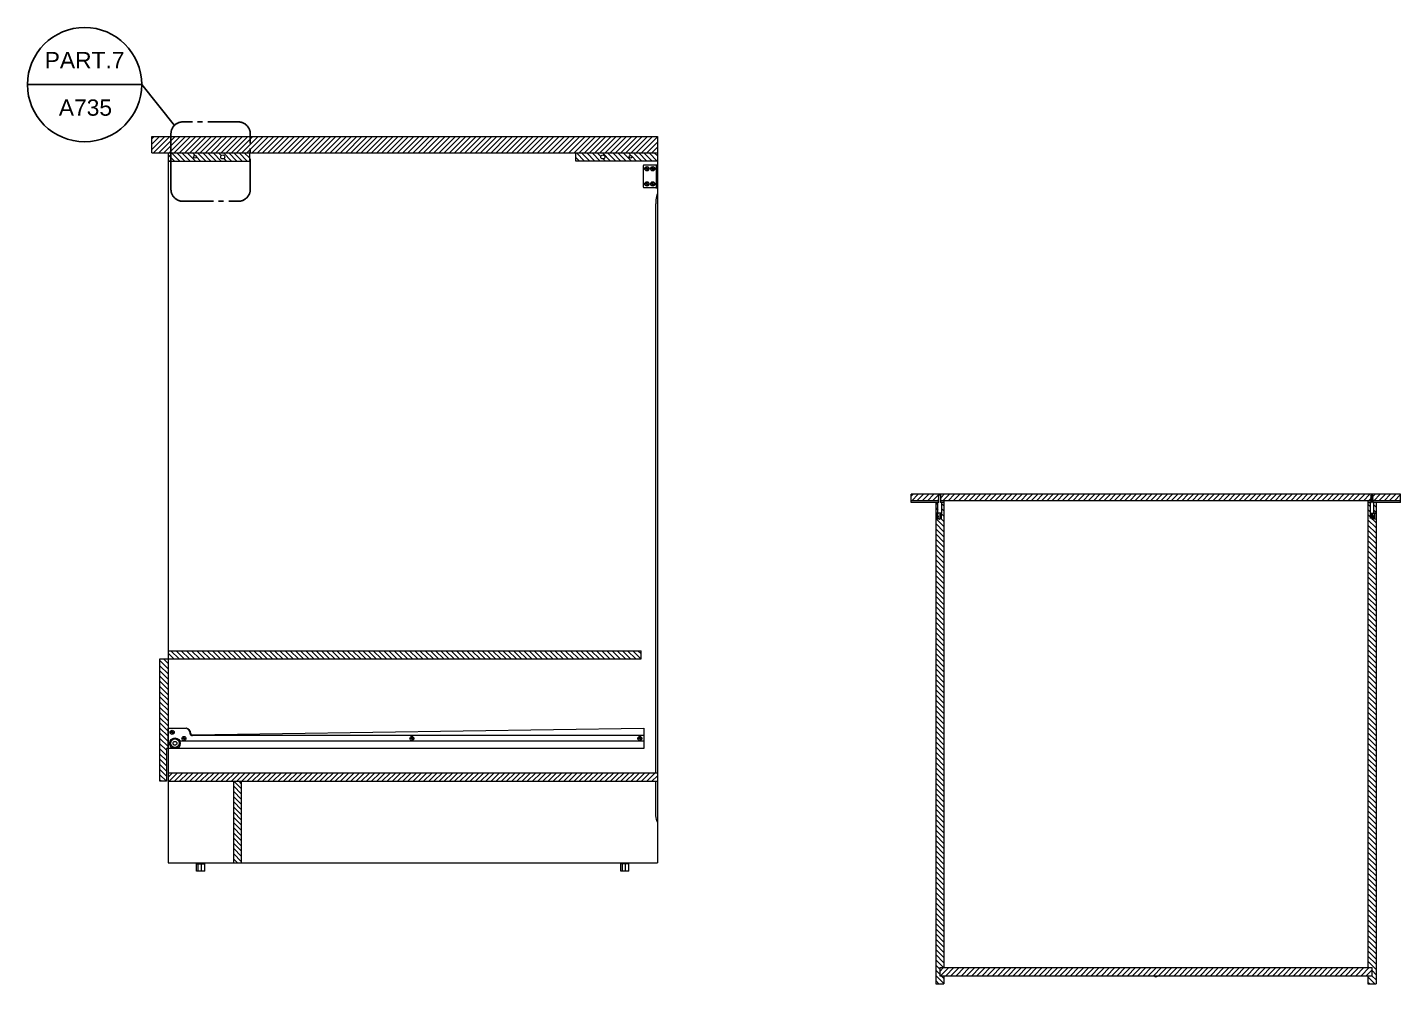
# Model space of a CAD drawing. Header units: inches. Extents: x -20 to 1960, y -511 to 856.
# Drawn here: x 800 to 968.3, y 17 to 136.5 of the extents above; entities that cross this region are included whole.
import ezdxf
from ezdxf.enums import TextEntityAlignment as Align

# ---------------------------------------------------------------- set-up
doc = ezdxf.new("R2010")
doc.units = ezdxf.units.IN
doc.header["$MEASUREMENT"] = 0
doc.linetypes.add('ACAD_ISO04W100', pattern=[30, 24, -3, 0, -3])
doc.linetypes.add('CENTER2', pattern=[1.125, 0.75, -0.125, 0.125, -0.125])
doc.layers.add('A-SECT A-MCUT', color=7, linetype='Continuous', lineweight=35)
doc.layers.add('assi', color=4, linetype='ACAD_ISO04W100')
doc.layers.add('viti', color=6, linetype='Continuous')
doc.styles.add('ARIAL', font='arial.ttf')

msp = doc.modelspace()

# ---------------------------------------------------------------- hatches: boundary and pattern name
at = {"layer": 'assi'}
h = msp.add_hatch(dxfattribs=at)
h.set_pattern_fill('ANSI31', color=256, scale=3.6)
h.paths.add_polyline_path([(964.72, 78.7), (964.65, 78.73), (964.72, 78.81), (964.72, 78.92), (964.65, 78.94), (964.72, 79.02), (964.72, 79.13), (964.65, 79.16), (964.7, 79.17, -0.36519), (964.91, 79.19), (964.91, 79.11), (964.99, 79.09), (964.91, 79.01), (964.91, 78.9), (964.99, 78.87), (964.91, 78.79), (964.91, 78.68), (964.99, 78.65), (964.91, 78.58), (964.91, 78.53), (968.32, 78.53), (968.32, 79.33), (908.32, 79.33), (908.32, 78.53), (911.72, 78.53), (911.72, 78.64), (911.68, 78.62), (911.65, 78.65), (911.72, 78.68), (911.72, 78.86), (911.68, 78.84), (911.65, 78.87), (911.72, 78.9), (911.72, 79.07), (911.68, 79.06), (911.65, 79.09), (911.72, 79.11), (911.72, 79.19, -0.339949), (911.92, 79.18), (911.96, 79.19), (911.99, 79.16), (911.91, 79.13), (911.91, 78.96), (911.96, 78.98), (911.99, 78.94), (911.91, 78.92), (911.91, 78.74), (911.96, 78.76), (911.99, 78.73), (911.91, 78.7), (911.91, 78.53), (911.96, 78.54), (911.97, 78.53), (964.66, 78.53), (964.72, 78.59)])
h.paths.add_polyline_path([(964.82, 21.33), (911.82, 21.33), (911.82, 20.33), (964.82, 20.33)])
h.paths.add_polyline_path([(966.32, -41.59), (914.3, -41.59), (914.3, -47.59), (966.32, -47.56)])
h.paths.add_polyline_path([(915.05, -46.29, -1), (914.55, -46.29, -1)], flags=16)
h.paths.add_polyline_path([(940.51, -46.31, -1), (940.02, -46.31, -1)], flags=16)
h.paths.add_polyline_path([(965.96, -46.31, -1), (965.46, -46.31, -1)], flags=16)
h.paths.add_polyline_path([(914.3, -41.59), (909.32, -41.59), (909.32, -43.36), (910.64, -43.36), (910.64, -43.49), (910.65, -43.49, -0.877491), (911.36, -43.59, -0.877491), (910.65, -43.68), (910.64, -43.68), (910.64, -43.81), (909.32, -43.81), (909.32, -45.39), (909.99, -45.39), (910.08, -45.44), (910.12, -45.44), (910.12, -45.74), (910.08, -45.74), (909.99, -45.79), (909.32, -45.79), (909.32, -47.59), (914.3, -47.59)])
h.paths.add_polyline_path([(909.32, 0.95), (908.32, 0.95), (908.32, -14.05), (909.12, -14.05), (909.12, -10.73), (908.65, -10.73, -0.22745), (908.65, -10.47), (909.12, -10.47), (909.12, -10.2), (909.12, -10.05), (909.32, -10.05)])
h.paths.add_polyline_path([(967.32, -4.05), (966.32, -4.05), (966.32, -10.03), (966.82, -10.03), (966.82, -10.2), (966.32, -10.2), (966.32, -10.77), (967.32, -10.77), (967.32, -9.95), (967.32, -9.78), (966.62, -9.78, -0.124485), (966.62, -9.63), (967.32, -9.63), (967.32, -9.47), (967.32, -9.37)])
h = msp.add_hatch(dxfattribs=at)
h.set_pattern_fill('ANSI31', color=256, scale=3.6, angle=90)
h.paths.add_polyline_path([(965.32, 78.33), (965.04, 78.33), (965.04, 77.01), (965.17, 77.01), (965.32, 77.01)], flags=17)
h.paths.add_polyline_path([(911.59, 78.33), (911.32, 78.33), (911.32, 77.01), (911.47, 77.01), (911.59, 77.01)], flags=17)
h.paths.add_polyline_path([(912.32, 20.33), (911.82, 20.33), (911.82, 21.33), (912.32, 21.33), (912.32, 78.33), (912.04, 78.33), (912.04, 77.01), (912.02, 76.37), (911.99, 76.37, 0.026918), (911.97, 76.54), (911.91, 76.54, -0.029487), (911.81, 76.28), (911.67, 76.28), (911.67, 76.3, 0.018138), (911.66, 76.42), (911.54, 76.42, -0.028541), (911.47, 76.28), (911.32, 76.28), (911.32, 19.33), (912.32, 19.33)])
h.paths.add_polyline_path([(965.32, 76.28), (965.17, 76.28, -0.018564), (965.12, 76.37), (964.97, 76.37, 0.014003), (964.97, 76.28), (964.82, 76.28, -0.029487), (964.72, 76.54), (964.66, 76.54, 0.026918), (964.65, 76.37), (964.62, 76.37), (964.62, 77.01), (964.59, 77.01), (964.59, 78.33), (964.32, 78.33), (964.32, 21.33), (964.82, 21.33), (964.82, 20.33), (964.32, 20.33), (964.32, 19.33), (965.32, 19.33)])
h.paths.add_polyline_path([(966.82, -10.03), (909.12, -10.05), (909.12, -10.2), (909.22, -10.2), (909.87, -10.2), (966.05, -10.2), (966.82, -10.2)])
h.paths.add_polyline_path([(909.32, -36.59), (908.32, -36.59), (908.32, -39.98), (909.32, -39.98)])
h.paths.add_polyline_path([(909.32, -39.98), (908.32, -39.98), (908.32, -49.7), (909.12, -49.7), (909.12, -47.59), (909.32, -47.59), (909.32, -45.79), (908.64, -45.79), (908.55, -45.74), (908.52, -45.74), (908.52, -45.44), (908.55, -45.44), (908.64, -45.39), (909.32, -45.39), (909.32, -43.68), (909.22, -43.68), (909.23, -43.73), (909.21, -43.75), (909.19, -43.73), (909.18, -43.68), (909, -43.68), (909.02, -43.73), (908.99, -43.75), (908.98, -43.73), (908.96, -43.68), (908.79, -43.68), (908.8, -43.73), (908.78, -43.75), (908.76, -43.73), (908.75, -43.68), (908.57, -43.68), (908.59, -43.73), (908.56, -43.75), (908.54, -43.73), (908.53, -43.68), (908.45, -43.68, -0.339949), (908.46, -43.48), (908.45, -43.45), (908.48, -43.42), (908.49, -43.45), (908.51, -43.49), (908.68, -43.49), (908.67, -43.45), (908.69, -43.42), (908.71, -43.45), (908.72, -43.49), (908.9, -43.49), (908.88, -43.45), (908.91, -43.42), (908.92, -43.45), (908.94, -43.49), (909.11, -43.49), (909.1, -43.45), (909.13, -43.42), (909.14, -43.45), (909.16, -43.49), (909.32, -43.49), (909.32, -43.36)])
h.paths.add_polyline_path([(909.12, -49.7), (908.32, -49.7), (908.32, -51.59), (909.12, -51.59)])
h.paths.add_polyline_path([(914.3, -47.59), (909.32, -47.59), (909.12, -47.59), (909.12, -47.74), (909.22, -47.74), (909.87, -47.74), (914.3, -47.74)])
h.paths.add_polyline_path([(966.82, -47.56), (914.3, -47.59), (914.3, -47.74), (966.05, -47.74), (966.82, -47.74)])
h.paths.add_polyline_path([(967.32, -47.56), (966.82, -47.56), (966.82, -47.74), (966.32, -47.74), (966.32, -48.3), (967.32, -48.3)])
h.paths.add_polyline_path([(967.32, -41.59), (966.32, -41.59), (966.32, -47.56), (966.82, -47.56), (967.32, -47.56)])
h.paths.add_polyline_path([(966.62, -44.57, -1), (967.02, -44.57, -1)], flags=16)

# ---------------------------------------------------------------- linework, layer by layer
for p, q in [((815.21, 121.15), (815.21, 123.15)), ((815.21, 123.15), (877.21, 123.15)), ((877.21, 123.15), (877.21, 121.15)), ((815.21, 121.15), (877.21, 121.15)), ((817.21, 121.15), (817.21, 34.15)), ((817.21, 121.15), (877.21, 121.15)), ((817.21, 120.15), (827.21, 120.15)), ((827.21, 120.15), (827.21, 121.15)), ((867.21, 120.15), (867.21, 121.15)), ((877.21, 120.15), (867.21, 120.15)), ((877.21, 121.15), (877.21, 34.15)), ((877.01, 45.15), (877.01, 114.92)), ((968.32, 79.33), (908.32, 79.33)), ((908.32, 78.33), (908.32, 79.33)), ((968.32, 78.33), (968.32, 79.33)), ((911.72, 78.53), (908.32, 78.53)), ((911.72, 78.33), (908.32, 78.33)), ((911.32, 78.33), (911.32, 19.33)), ((912.32, 78.33), (911.91, 78.33)), ((964.66, 78.53), (911.97, 78.53)), ((912.32, 78.53), (912.32, 21.33)), ((964.32, 78.53), (964.32, 21.33)), ((964.32, 78.33), (964.72, 78.33)), ((964.72, 78.33), (964.32, 78.33)), ((968.32, 78.53), (964.91, 78.53)), ((968.32, 78.33), (964.91, 78.33)), ((965.32, 78.33), (965.32, 19.33)), ((816.21, 44.15), (816.21, 59.15)), ((816.21, 59.15), (817.21, 59.15)), ((817.21, 60.15), (875.21, 60.15)), ((817.21, 59.15), (875.21, 59.15)), ((817.21, 59.15), (817.21, 48.15)), ((875.21, 59.15), (875.21, 60.15)), ((817.21, 48.15), (817.21, 50.68)), ((817.21, 50.65), (817.21, 48.15)), ((817.21, 48.15), (817.01, 48.15)), ((817.01, 48.15), (817.01, 44.15)), ((817.01, 44.15), (816.21, 44.15)), ((877.21, 45.15), (817.21, 45.15)), ((817.21, 44.15), (877.21, 44.15)), ((825.21, 44.15), (825.21, 34.15)), ((826.21, 34.15), (826.21, 44.15)), ((877.01, 40.39), (877.01, 44.15)), ((817.21, 34.15), (877.21, 34.15)), ((911.82, 21.33), (964.82, 21.33)), ((911.82, 21.33), (911.82, 20.33)), ((911.82, 20.33), (964.82, 20.33)), ((912.32, 20.33), (912.32, 19.33)), ((964.32, 20.33), (964.32, 19.33)), ((964.82, 20.33), (964.82, 21.33)), ((911.32, 19.33), (912.32, 19.33)), ((964.32, 19.33), (965.32, 19.33))]:
    msp.add_line(p, q)
for points in [[(877.21, 116.15), (877.1, 115.83), (877.01, 114.92)], [(877.21, 39.15), (877.1, 39.48), (877.01, 40.39)]]:
    msp.add_spline(points, degree=3)
at = {"layer": 'A-SECT A-MCUT'}
for p, q in [((799.97, 129.51), (813.97, 129.51)), ((813.97, 129.51), (817.98, 124.51))]:
    msp.add_line(p, q, dxfattribs=at)
at = {"layer": 'A-SECT A-MCUT', "linetype": 'CENTER2', "ltscale": 5}
msp.add_lwpolyline([(817.56, 116.68, 0.414214), (819.01, 115.22), (825.82, 115.22, 0.414214), (827.28, 116.68), (827.28, 123.48, 0.414214), (825.82, 124.94), (819.01, 124.94, 0.414214), (817.56, 123.48), (817.56, 116.68), (817.56, 123.48)], format="xyb", dxfattribs=at)
at = {"layer": 'A-SECT A-MCUT'}
msp.add_circle((806.97, 129.51), 7, dxfattribs=at)
at = {"layer": 'assi', "linetype": 'Continuous'}
for p, q in [((815.21, 122.85), (815.52, 123.15)), ((815.21, 122.21), (816.16, 123.15)), ((815.21, 121.57), (816.79, 123.15)), ((815.43, 121.15), (817.43, 123.15)), ((817.56, 122.64), (818.07, 123.15)), ((817.56, 122.01), (818.7, 123.15)), ((817.56, 121.37), (819.34, 123.15)), ((817.97, 121.15), (819.97, 123.15)), ((818.61, 121.15), (820.61, 123.15)), ((819.25, 121.15), (821.25, 123.15)), ((819.88, 121.15), (821.88, 123.15)), ((820.52, 121.15), (822.52, 123.15)), ((821.16, 121.15), (823.16, 123.15)), ((821.79, 121.15), (823.79, 123.15)), ((822.43, 121.15), (824.43, 123.15)), ((823.07, 121.15), (825.07, 123.15)), ((823.7, 121.15), (825.7, 123.15)), ((824.34, 121.15), (826.34, 123.15)), ((824.98, 121.15), (826.98, 123.15)), ((827.28, 122.82), (827.61, 123.15)), ((827.28, 122.18), (828.25, 123.15)), ((827.28, 121.55), (828.88, 123.15)), ((827.52, 121.15), (829.52, 123.15)), ((828.16, 121.15), (830.16, 123.15)), ((828.79, 121.15), (830.79, 123.15)), ((829.43, 121.15), (831.43, 123.15)), ((830.07, 121.15), (832.07, 123.15)), ((830.7, 121.15), (832.7, 123.15)), ((831.34, 121.15), (833.34, 123.15)), ((831.98, 121.15), (833.98, 123.15)), ((832.61, 121.15), (834.61, 123.15)), ((833.25, 121.15), (835.25, 123.15)), ((833.88, 121.15), (835.88, 123.15)), ((834.52, 121.15), (836.52, 123.15)), ((835.16, 121.15), (837.16, 123.15)), ((835.79, 121.15), (837.79, 123.15)), ((836.43, 121.15), (838.43, 123.15)), ((837.07, 121.15), (839.07, 123.15)), ((837.7, 121.15), (839.7, 123.15)), ((838.34, 121.15), (840.34, 123.15)), ((838.98, 121.15), (840.98, 123.15)), ((839.61, 121.15), (841.61, 123.15)), ((840.25, 121.15), (842.25, 123.15)), ((840.89, 121.15), (842.89, 123.15)), ((841.52, 121.15), (843.52, 123.15)), ((842.16, 121.15), (844.16, 123.15)), ((842.79, 121.15), (844.79, 123.15)), ((843.43, 121.15), (845.43, 123.15)), ((844.07, 121.15), (846.07, 123.15)), ((844.7, 121.15), (846.7, 123.15)), ((845.34, 121.15), (847.34, 123.15)), ((845.98, 121.15), (847.98, 123.15)), ((846.61, 121.15), (848.61, 123.15)), ((847.25, 121.15), (849.25, 123.15)), ((847.89, 121.15), (849.89, 123.15)), ((848.52, 121.15), (850.52, 123.15)), ((849.16, 121.15), (851.16, 123.15)), ((849.79, 121.15), (851.79, 123.15)), ((850.43, 121.15), (852.43, 123.15)), ((851.07, 121.15), (853.07, 123.15)), ((851.7, 121.15), (853.7, 123.15)), ((852.34, 121.15), (854.34, 123.15)), ((852.98, 121.15), (854.98, 123.15)), ((853.61, 121.15), (855.61, 123.15)), ((854.25, 121.15), (856.25, 123.15)), ((854.89, 121.15), (856.89, 123.15)), ((855.52, 121.15), (857.52, 123.15)), ((856.16, 121.15), (858.16, 123.15)), ((856.8, 121.15), (858.8, 123.15)), ((857.43, 121.15), (859.43, 123.15)), ((858.07, 121.15), (860.07, 123.15)), ((858.7, 121.15), (860.7, 123.15)), ((859.34, 121.15), (861.34, 123.15)), ((859.98, 121.15), (861.98, 123.15)), ((860.61, 121.15), (862.61, 123.15)), ((861.25, 121.15), (863.25, 123.15)), ((861.89, 121.15), (863.89, 123.15)), ((862.52, 121.15), (864.52, 123.15)), ((863.16, 121.15), (865.16, 123.15)), ((863.8, 121.15), (865.8, 123.15)), ((864.43, 121.15), (866.43, 123.15)), ((865.07, 121.15), (867.07, 123.15)), ((865.7, 121.15), (867.7, 123.15)), ((866.34, 121.15), (868.34, 123.15)), ((866.98, 121.15), (868.98, 123.15)), ((867.61, 121.15), (869.61, 123.15)), ((868.25, 121.15), (870.25, 123.15)), ((868.89, 121.15), (870.89, 123.15)), ((869.52, 121.15), (871.52, 123.15)), ((870.16, 121.15), (872.16, 123.15)), ((870.8, 121.15), (872.8, 123.15)), ((871.43, 121.15), (873.43, 123.15)), ((872.07, 121.15), (874.07, 123.15)), ((872.71, 121.15), (874.71, 123.15)), ((873.34, 121.15), (875.34, 123.15)), ((873.98, 121.15), (875.98, 123.15)), ((874.61, 121.15), (876.61, 123.15)), ((875.25, 121.15), (877.21, 123.12)), ((816.07, 121.15), (817.56, 122.64)), ((816.7, 121.15), (817.56, 122.01)), ((817.34, 121.15), (817.56, 121.37)), ((825.61, 121.15), (827.28, 122.82)), ((826.25, 121.15), (827.28, 122.18)), ((826.88, 121.15), (827.28, 121.55)), ((875.89, 121.15), (877.21, 122.48)), ((876.52, 121.15), (877.21, 121.84)), ((817.56, 120.6), (817.21, 120.94)), ((817.37, 120.15), (817.21, 120.31)), ((818, 120.15), (817.56, 120.6)), ((818.64, 120.15), (817.64, 121.15)), ((819.28, 120.15), (818.28, 121.15)), ((819.91, 120.15), (818.91, 121.15)), ((820.55, 120.15), (819.55, 121.15)), ((820.52, 120.82), (820.18, 121.15)), ((821.18, 120.15), (820.68, 120.66)), ((821.82, 120.15), (820.82, 121.15)), ((822.46, 120.15), (821.46, 121.15)), ((823.09, 120.15), (822.09, 121.15)), ((823.73, 120.15), (822.73, 121.15)), ((823.71, 120.81), (823.37, 121.15)), ((825, 120.15), (824, 121.15)), ((824.37, 120.15), (824.07, 120.46)), ((825.64, 120.15), (824.64, 121.15)), ((826.28, 120.15), (825.28, 121.15)), ((826.91, 120.15), (825.91, 121.15)), ((827.21, 120.49), (826.55, 121.15)), ((827.21, 121.13), (827.19, 121.15)), ((867.64, 120.15), (867.21, 120.58)), ((868.28, 120.15), (867.28, 121.15)), ((868.91, 120.15), (867.91, 121.15)), ((869.55, 120.15), (868.55, 121.15)), ((870.19, 120.15), (869.19, 121.15)), ((870.27, 120.71), (869.82, 121.15)), ((871.46, 120.15), (870.46, 121.15)), ((870.82, 120.15), (870.57, 120.41)), ((872.1, 120.15), (871.1, 121.15)), ((872.73, 120.15), (871.73, 121.15)), ((873.37, 120.15), (872.37, 121.15)), ((874.01, 120.15), (873.01, 121.15)), ((874, 120.8), (873.64, 121.15)), ((874.64, 120.15), (874.05, 120.74)), ((875.28, 120.15), (874.28, 121.15)), ((875.92, 120.15), (874.92, 121.15)), ((876.55, 120.15), (875.55, 121.15)), ((877.19, 120.15), (876.19, 121.15)), ((877.21, 120.77), (876.82, 121.15)), ((877.16, 121.15), (877.21, 121.21)), ((817.21, 57.94), (816.21, 58.94)), ((817.21, 58.58), (816.64, 59.15)), ((817.91, 59.15), (817.21, 59.85)), ((817.27, 59.15), (817.21, 59.21)), ((818.55, 59.15), (817.55, 60.15)), ((819.18, 59.15), (818.18, 60.15)), ((819.82, 59.15), (818.82, 60.15)), ((820.45, 59.15), (819.45, 60.15)), ((821.09, 59.15), (820.09, 60.15)), ((821.73, 59.15), (820.73, 60.15)), ((822.36, 59.15), (821.36, 60.15)), ((823, 59.15), (822, 60.15)), ((823.64, 59.15), (822.64, 60.15)), ((824.27, 59.15), (823.27, 60.15)), ((824.91, 59.15), (823.91, 60.15)), ((825.55, 59.15), (824.55, 60.15)), ((826.18, 59.15), (825.18, 60.15)), ((826.82, 59.15), (825.82, 60.15)), ((827.45, 59.15), (826.45, 60.15)), ((828.09, 59.15), (827.09, 60.15)), ((828.73, 59.15), (827.73, 60.15)), ((829.36, 59.15), (828.36, 60.15)), ((830, 59.15), (829, 60.15)), ((830.64, 59.15), (829.64, 60.15)), ((831.27, 59.15), (830.27, 60.15)), ((831.91, 59.15), (830.91, 60.15)), ((832.55, 59.15), (831.55, 60.15)), ((833.18, 59.15), (832.18, 60.15)), ((833.82, 59.15), (832.82, 60.15)), ((834.46, 59.15), (833.46, 60.15)), ((835.09, 59.15), (834.09, 60.15)), ((835.73, 59.15), (834.73, 60.15)), ((836.36, 59.15), (835.36, 60.15)), ((837, 59.15), (836, 60.15)), ((837.64, 59.15), (836.64, 60.15)), ((838.27, 59.15), (837.27, 60.15)), ((838.91, 59.15), (837.91, 60.15)), ((839.55, 59.15), (838.55, 60.15)), ((840.18, 59.15), (839.18, 60.15)), ((840.82, 59.15), (839.82, 60.15)), ((841.46, 59.15), (840.46, 60.15)), ((842.09, 59.15), (841.09, 60.15)), ((842.73, 59.15), (841.73, 60.15)), ((843.36, 59.15), (842.36, 60.15)), ((844, 59.15), (843, 60.15)), ((844.64, 59.15), (843.64, 60.15)), ((845.27, 59.15), (844.27, 60.15)), ((845.91, 59.15), (844.91, 60.15)), ((846.55, 59.15), (845.55, 60.15)), ((847.18, 59.15), (846.18, 60.15)), ((847.82, 59.15), (846.82, 60.15)), ((848.46, 59.15), (847.46, 60.15)), ((849.09, 59.15), (848.09, 60.15)), ((849.73, 59.15), (848.73, 60.15)), ((850.37, 59.15), (849.37, 60.15)), ((851, 59.15), (850, 60.15)), ((851.64, 59.15), (850.64, 60.15)), ((852.27, 59.15), (851.27, 60.15)), ((852.91, 59.15), (851.91, 60.15)), ((853.55, 59.15), (852.55, 60.15)), ((854.18, 59.15), (853.18, 60.15)), ((854.82, 59.15), (853.82, 60.15)), ((855.46, 59.15), (854.46, 60.15)), ((856.09, 59.15), (855.09, 60.15)), ((856.73, 59.15), (855.73, 60.15)), ((857.37, 59.15), (856.37, 60.15)), ((858, 59.15), (857, 60.15)), ((858.64, 59.15), (857.64, 60.15)), ((859.27, 59.15), (858.27, 60.15)), ((859.91, 59.15), (858.91, 60.15)), ((860.55, 59.15), (859.55, 60.15)), ((861.18, 59.15), (860.18, 60.15)), ((861.82, 59.15), (860.82, 60.15)), ((862.46, 59.15), (861.46, 60.15)), ((863.09, 59.15), (862.09, 60.15)), ((863.73, 59.15), (862.73, 60.15)), ((864.37, 59.15), (863.37, 60.15)), ((865, 59.15), (864, 60.15)), ((865.64, 59.15), (864.64, 60.15)), ((866.28, 59.15), (865.28, 60.15)), ((866.91, 59.15), (865.91, 60.15)), ((867.55, 59.15), (866.55, 60.15)), ((868.18, 59.15), (867.18, 60.15)), ((868.82, 59.15), (867.82, 60.15)), ((869.46, 59.15), (868.46, 60.15)), ((870.09, 59.15), (869.09, 60.15)), ((870.73, 59.15), (869.73, 60.15)), ((871.37, 59.15), (870.37, 60.15)), ((872, 59.15), (871, 60.15)), ((872.64, 59.15), (871.64, 60.15)), ((873.28, 59.15), (872.28, 60.15)), ((873.91, 59.15), (872.91, 60.15)), ((874.55, 59.15), (873.55, 60.15)), ((875.18, 59.15), (874.18, 60.15)), ((875.21, 59.76), (874.82, 60.15)), ((817.21, 57.31), (816.21, 58.31)), ((817.21, 56.67), (816.21, 57.67)), ((817.21, 56.03), (816.21, 57.03)), ((817.21, 55.4), (816.21, 56.4)), ((817.21, 54.76), (816.21, 55.76)), ((817.21, 54.12), (816.21, 55.12)), ((817.21, 53.49), (816.21, 54.49)), ((817.21, 52.85), (816.21, 53.85)), ((817.21, 52.21), (816.21, 53.21)), ((817.21, 51.58), (816.21, 52.58)), ((817.21, 50.94), (816.21, 51.94)), ((817.21, 50.3), (816.21, 51.3)), ((817.21, 49.67), (816.21, 50.67)), ((817.21, 49.03), (816.21, 50.03)), ((817.21, 48.4), (816.21, 49.4)), ((817.01, 47.96), (816.21, 48.76)), ((817.01, 47.32), (816.21, 48.12)), ((817.01, 46.69), (816.21, 47.49)), ((817.01, 46.05), (816.21, 46.85)), ((817.01, 45.41), (816.21, 46.21)), ((817.01, 44.78), (816.21, 45.58)), ((817, 44.15), (816.21, 44.94)), ((816.36, 44.15), (816.21, 44.3)), ((817.21, 44.66), (817.71, 45.15)), ((817.34, 44.15), (818.34, 45.15)), ((817.98, 44.15), (818.98, 45.15)), ((818.62, 44.15), (819.62, 45.15)), ((819.25, 44.15), (820.25, 45.15)), ((819.89, 44.15), (820.89, 45.15)), ((820.52, 44.15), (821.52, 45.15)), ((821.16, 44.15), (822.16, 45.15)), ((821.8, 44.15), (822.8, 45.15)), ((822.43, 44.15), (823.43, 45.15)), ((823.07, 44.15), (824.07, 45.15)), ((823.71, 44.15), (824.71, 45.15)), ((824.34, 44.15), (825.34, 45.15)), ((824.98, 44.15), (825.98, 45.15)), ((826.21, 43.21), (825.27, 44.15)), ((825.62, 44.15), (826.62, 45.15)), ((826.21, 43.85), (825.91, 44.15)), ((826.25, 44.15), (827.25, 45.15)), ((826.89, 44.15), (827.89, 45.15)), ((827.52, 44.15), (828.52, 45.15)), ((828.16, 44.15), (829.16, 45.15)), ((828.8, 44.15), (829.8, 45.15)), ((829.43, 44.15), (830.43, 45.15)), ((830.07, 44.15), (831.07, 45.15)), ((830.71, 44.15), (831.71, 45.15)), ((831.34, 44.15), (832.34, 45.15)), ((831.98, 44.15), (832.98, 45.15)), ((832.62, 44.15), (833.62, 45.15)), ((833.25, 44.15), (834.25, 45.15)), ((833.89, 44.15), (834.89, 45.15)), ((834.53, 44.15), (835.53, 45.15)), ((835.16, 44.15), (836.16, 45.15)), ((835.8, 44.15), (836.8, 45.15)), ((836.43, 44.15), (837.43, 45.15)), ((837.07, 44.15), (838.07, 45.15)), ((837.71, 44.15), (838.71, 45.15)), ((838.34, 44.15), (839.34, 45.15)), ((838.98, 44.15), (839.98, 45.15)), ((839.62, 44.15), (840.62, 45.15)), ((840.25, 44.15), (841.25, 45.15)), ((840.89, 44.15), (841.89, 45.15)), ((841.53, 44.15), (842.53, 45.15)), ((842.16, 44.15), (843.16, 45.15)), ((842.8, 44.15), (843.8, 45.15)), ((843.43, 44.15), (844.43, 45.15)), ((844.07, 44.15), (845.07, 45.15)), ((844.71, 44.15), (845.71, 45.15)), ((845.34, 44.15), (846.34, 45.15)), ((845.98, 44.15), (846.98, 45.15)), ((846.62, 44.15), (847.62, 45.15)), ((847.25, 44.15), (848.25, 45.15)), ((847.89, 44.15), (848.89, 45.15)), ((848.53, 44.15), (849.53, 45.15)), ((849.16, 44.15), (850.16, 45.15)), ((849.8, 44.15), (850.8, 45.15)), ((850.44, 44.15), (851.44, 45.15)), ((851.07, 44.15), (852.07, 45.15)), ((851.71, 44.15), (852.71, 45.15)), ((852.34, 44.15), (853.34, 45.15)), ((852.98, 44.15), (853.98, 45.15)), ((853.62, 44.15), (854.62, 45.15)), ((854.25, 44.15), (855.25, 45.15)), ((854.89, 44.15), (855.89, 45.15)), ((855.53, 44.15), (856.53, 45.15)), ((856.16, 44.15), (857.16, 45.15)), ((856.8, 44.15), (857.8, 45.15)), ((857.44, 44.15), (858.44, 45.15)), ((858.07, 44.15), (859.07, 45.15)), ((858.71, 44.15), (859.71, 45.15)), ((859.34, 44.15), (860.34, 45.15)), ((859.98, 44.15), (860.98, 45.15)), ((860.62, 44.15), (861.62, 45.15)), ((861.25, 44.15), (862.25, 45.15)), ((861.89, 44.15), (862.89, 45.15)), ((862.53, 44.15), (863.53, 45.15)), ((863.16, 44.15), (864.16, 45.15)), ((863.8, 44.15), (864.8, 45.15)), ((864.44, 44.15), (865.44, 45.15)), ((865.07, 44.15), (866.07, 45.15)), ((865.71, 44.15), (866.71, 45.15)), ((866.34, 44.15), (867.34, 45.15)), ((866.98, 44.15), (867.98, 45.15)), ((867.62, 44.15), (868.62, 45.15)), ((868.25, 44.15), (869.25, 45.15)), ((868.89, 44.15), (869.89, 45.15)), ((869.53, 44.15), (870.53, 45.15)), ((870.16, 44.15), (871.16, 45.15)), ((870.8, 44.15), (871.8, 45.15)), ((871.44, 44.15), (872.44, 45.15)), ((872.07, 44.15), (873.07, 45.15)), ((872.71, 44.15), (873.71, 45.15)), ((873.35, 44.15), (874.35, 45.15)), ((873.98, 44.15), (874.98, 45.15)), ((874.62, 44.15), (875.62, 45.15)), ((875.25, 44.15), (876.25, 45.15)), ((875.89, 44.15), (876.89, 45.15)), ((876.53, 44.15), (877.21, 44.84)), ((877.16, 44.15), (877.21, 44.2)), ((826.21, 42.58), (825.21, 43.58)), ((826.21, 41.94), (825.21, 42.94)), ((826.21, 41.3), (825.21, 42.3)), ((826.21, 40.67), (825.21, 41.67)), ((826.21, 40.03), (825.21, 41.03)), ((826.21, 39.4), (825.21, 40.4)), ((826.21, 38.76), (825.21, 39.76)), ((826.21, 38.12), (825.21, 39.12)), ((826.21, 37.49), (825.21, 38.49)), ((826.21, 36.85), (825.21, 37.85)), ((826.21, 36.21), (825.21, 37.21)), ((826.21, 35.58), (825.21, 36.58)), ((826.21, 34.94), (825.21, 35.94)), ((826.21, 34.3), (825.21, 35.3)), ((825.73, 34.15), (825.21, 34.67))]:
    msp.add_line(p, q, dxfattribs=at)
at = {"layer": 'viti'}
for p, q in [((875.46, 119.56), (875.46, 116.98)), ((877, 119.65), (875.55, 119.65)), ((877.18, 119.65), (877, 119.65)), ((877.09, 116.98), (877.09, 119.56)), ((877.18, 116.88), (877.18, 119.65)), ((877.18, 119.65), (877.21, 119.65)), ((877.21, 119.65), (877.21, 116.88)), ((875.9, 119.22), (875.77, 119.22)), ((875.77, 119.22), (875.77, 119.18)), ((875.9, 119.18), (875.77, 119.18)), ((875.9, 119.22), (875.9, 119.35)), ((875.9, 119.35), (875.94, 119.35)), ((875.9, 119.18), (875.9, 119.05)), ((875.94, 119.05), (875.9, 119.05)), ((875.94, 119.22), (875.94, 119.35)), ((875.94, 119.22), (876.07, 119.22)), ((875.94, 119.18), (875.94, 119.05)), ((875.94, 119.18), (876.07, 119.18)), ((876.07, 119.18), (876.07, 119.22)), ((876.61, 119.22), (876.48, 119.22)), ((876.48, 119.22), (876.48, 119.18)), ((876.61, 119.18), (876.48, 119.18)), ((876.61, 119.22), (876.61, 119.35)), ((876.61, 119.35), (876.65, 119.35)), ((876.61, 119.18), (876.61, 119.05)), ((876.65, 119.05), (876.61, 119.05)), ((876.65, 119.22), (876.65, 119.35)), ((876.65, 119.22), (876.78, 119.22)), ((876.65, 119.18), (876.65, 119.05)), ((876.65, 119.18), (876.78, 119.18)), ((876.78, 119.18), (876.78, 119.22)), ((877, 116.88), (875.55, 116.88)), ((875.9, 117.36), (875.77, 117.36)), ((875.77, 117.36), (875.77, 117.32)), ((875.9, 117.32), (875.77, 117.32)), ((875.9, 117.36), (875.9, 117.49)), ((875.9, 117.49), (875.94, 117.49)), ((875.9, 117.32), (875.9, 117.19)), ((875.94, 117.19), (875.9, 117.19)), ((875.94, 117.36), (875.94, 117.49)), ((875.94, 117.36), (876.07, 117.36)), ((875.94, 117.32), (875.94, 117.19)), ((875.94, 117.32), (876.07, 117.32)), ((876.07, 117.32), (876.07, 117.36)), ((876.61, 117.36), (876.48, 117.36)), ((876.48, 117.36), (876.48, 117.32)), ((876.61, 117.32), (876.48, 117.32)), ((876.61, 117.36), (876.61, 117.49)), ((876.61, 117.49), (876.65, 117.49)), ((876.61, 117.32), (876.61, 117.19)), ((876.65, 117.19), (876.61, 117.19)), ((876.65, 117.36), (876.65, 117.49)), ((876.65, 117.36), (876.78, 117.36)), ((876.65, 117.32), (876.65, 117.19)), ((876.65, 117.32), (876.78, 117.32)), ((876.78, 117.32), (876.78, 117.36)), ((877, 116.88), (877.18, 116.88)), ((877.21, 116.88), (877.18, 116.88)), ((911.72, 79.11), (911.72, 79.19)), ((911.91, 79.19), (911.91, 79.18)), ((911.91, 79.18), (911.96, 79.19)), ((911.96, 79.15), (911.91, 79.13)), ((911.91, 79.13), (911.91, 78.96)), ((911.96, 79.19), (911.98, 79.17)), ((911.98, 79.17), (911.96, 79.15)), ((964.68, 79.19), (964.65, 79.17)), ((964.65, 79.17), (964.68, 79.15)), ((964.72, 79.18), (964.68, 79.19)), ((964.68, 79.15), (964.72, 79.13)), ((964.72, 79.19), (964.72, 79.18)), ((964.72, 79.13), (964.72, 78.96)), ((964.91, 79.11), (964.91, 79.19)), ((911.59, 77.01), (911.59, 78.33)), ((911.72, 78.33), (911.59, 78.33)), ((911.65, 79.08), (911.68, 79.1)), ((911.68, 79.06), (911.65, 79.08)), ((911.65, 78.87), (911.68, 78.88)), ((911.68, 78.84), (911.65, 78.87)), ((911.65, 78.65), (911.68, 78.66)), ((911.68, 78.62), (911.65, 78.65)), ((911.65, 78.43), (911.68, 78.45)), ((911.68, 78.41), (911.65, 78.43)), ((911.68, 79.1), (911.72, 79.11)), ((911.72, 79.07), (911.68, 79.06)), ((911.68, 78.88), (911.72, 78.9)), ((911.72, 78.86), (911.68, 78.84)), ((911.68, 78.66), (911.72, 78.68)), ((911.72, 78.64), (911.68, 78.62)), ((911.68, 78.45), (911.72, 78.46)), ((911.72, 78.42), (911.68, 78.41)), ((911.72, 78.9), (911.72, 79.07)), ((911.72, 78.68), (911.72, 78.86)), ((911.72, 78.46), (911.72, 78.64)), ((911.72, 78.33), (911.72, 78.42)), ((911.91, 78.96), (911.96, 78.98)), ((911.96, 78.93), (911.91, 78.92)), ((911.91, 78.92), (911.91, 78.74)), ((911.91, 78.74), (911.96, 78.76)), ((911.96, 78.72), (911.91, 78.7)), ((911.91, 78.7), (911.91, 78.53)), ((911.91, 78.53), (911.96, 78.54)), ((911.96, 78.5), (911.91, 78.49)), ((911.91, 78.49), (911.91, 78.33)), ((912.04, 78.33), (911.91, 78.33)), ((911.96, 78.98), (911.98, 78.95)), ((911.98, 78.95), (911.96, 78.93)), ((911.96, 78.76), (911.98, 78.73)), ((911.98, 78.73), (911.96, 78.72)), ((911.96, 78.54), (911.98, 78.52)), ((911.98, 78.52), (911.96, 78.5)), ((912.04, 78.33), (912.04, 77.01)), ((964.59, 78.33), (964.72, 78.33)), ((964.59, 78.33), (964.59, 77.01)), ((964.68, 78.98), (964.65, 78.95)), ((964.65, 78.95), (964.68, 78.93)), ((964.68, 78.76), (964.65, 78.73)), ((964.65, 78.73), (964.68, 78.72)), ((964.68, 78.54), (964.65, 78.52)), ((964.65, 78.52), (964.68, 78.5)), ((964.72, 78.96), (964.68, 78.98)), ((964.68, 78.93), (964.72, 78.92)), ((964.72, 78.74), (964.68, 78.76)), ((964.68, 78.72), (964.72, 78.7)), ((964.72, 78.53), (964.68, 78.54)), ((964.68, 78.5), (964.72, 78.49)), ((964.72, 78.92), (964.72, 78.74)), ((964.72, 78.7), (964.72, 78.53)), ((964.72, 78.49), (964.72, 78.33)), ((964.96, 79.1), (964.91, 79.11)), ((964.91, 78.9), (964.91, 79.07)), ((964.91, 79.07), (964.96, 79.06)), ((964.96, 78.88), (964.91, 78.9)), ((964.91, 78.68), (964.91, 78.86)), ((964.91, 78.86), (964.96, 78.84)), ((964.96, 78.66), (964.91, 78.68)), ((964.91, 78.46), (964.91, 78.64)), ((964.91, 78.64), (964.96, 78.62)), ((964.96, 78.45), (964.91, 78.46)), ((964.91, 78.33), (964.91, 78.42)), ((964.91, 78.42), (964.96, 78.41)), ((964.91, 78.33), (965.04, 78.33)), ((964.98, 79.08), (964.96, 79.1)), ((964.96, 79.06), (964.98, 79.08)), ((964.98, 78.87), (964.96, 78.88)), ((964.96, 78.84), (964.98, 78.87)), ((964.98, 78.65), (964.96, 78.66)), ((964.96, 78.62), (964.98, 78.65)), ((964.98, 78.43), (964.96, 78.45)), ((964.96, 78.41), (964.98, 78.43)), ((965.04, 77.01), (965.04, 78.33)), ((911.47, 77.01), (911.32, 77.01)), ((911.32, 77.01), (911.32, 76.28)), ((911.32, 76.28), (911.47, 76.28)), ((911.47, 77.01), (911.67, 77.01)), ((911.47, 76.42), (911.47, 76.9)), ((911.47, 76.52), (911.65, 76.52)), ((911.66, 76.42), (911.47, 76.42)), ((911.67, 76.37), (911.47, 76.37)), ((911.47, 76.37), (911.47, 76.28)), ((912.04, 77.01), (911.59, 77.01)), ((911.63, 76.63), (911.63, 76.54)), ((911.65, 76.54), (911.63, 76.54)), ((912.02, 77.01), (911.67, 77.01)), ((911.67, 76.28), (911.67, 76.37)), ((911.81, 76.28), (911.67, 76.28)), ((911.77, 76.28), (911.81, 76.28)), ((911.81, 76.9), (911.81, 76.28)), ((911.97, 76.54), (911.81, 76.54)), ((911.91, 76.79), (911.91, 76.74)), ((911.91, 76.74), (911.92, 76.74)), ((912.02, 76.37), (911.99, 76.37)), ((912.02, 76.37), (912.02, 77.01)), ((964.59, 77.01), (965.04, 77.01)), ((964.62, 76.37), (964.62, 77.01)), ((964.62, 77.01), (964.97, 77.01)), ((964.62, 76.37), (964.65, 76.37)), ((964.66, 76.54), (964.82, 76.54)), ((964.72, 76.74), (964.71, 76.74)), ((964.72, 76.79), (964.72, 76.74)), ((964.82, 76.9), (964.82, 76.28)), ((964.87, 76.28), (964.82, 76.28)), ((964.82, 76.28), (964.97, 76.28)), ((965.17, 77.01), (964.97, 77.01)), ((964.97, 76.42), (965.17, 76.42)), ((964.97, 76.28), (964.97, 76.37)), ((964.97, 76.37), (965.17, 76.37)), ((965.17, 76.52), (964.98, 76.52)), ((964.99, 76.54), (965, 76.54)), ((965, 76.63), (965, 76.54)), ((965.17, 77.01), (965.32, 77.01)), ((965.17, 76.42), (965.17, 76.9)), ((965.17, 76.37), (965.17, 76.28)), ((965.32, 76.28), (965.17, 76.28)), ((965.32, 77.01), (965.32, 76.28)), ((817.21, 50.65), (819.4, 50.65)), ((820.17, 49.84), (875.55, 50.68)), ((875.55, 50.68), (875.55, 48.15)), ((817.69, 50.17), (817.56, 50.17)), ((817.56, 50.17), (817.56, 50.13)), ((817.69, 50.13), (817.56, 50.13)), ((817.69, 50.17), (817.69, 50.3)), ((817.69, 50.3), (817.73, 50.3)), ((817.69, 50.13), (817.69, 50)), ((817.73, 50), (817.69, 50)), ((817.73, 50.17), (817.73, 50.3)), ((817.73, 50.17), (817.86, 50.17)), ((817.73, 50.13), (817.73, 50)), ((817.73, 50.13), (817.86, 50.13)), ((817.86, 50.13), (817.86, 50.17)), ((875.55, 49.06), (818.65, 49.06)), ((819.13, 49.42), (819, 49.42)), ((819, 49.38), (819, 49.42)), ((819.13, 49.38), (819, 49.38)), ((819.13, 49.42), (819.13, 49.55)), ((819.17, 49.55), (819.13, 49.55)), ((819.13, 49.38), (819.13, 49.25)), ((819.13, 49.25), (819.17, 49.25)), ((819.17, 49.42), (819.17, 49.55)), ((819.17, 49.42), (819.3, 49.42)), ((819.17, 49.38), (819.17, 49.25)), ((819.17, 49.38), (819.3, 49.38)), ((819.3, 49.42), (819.3, 49.38)), ((875.55, 49.75), (820.15, 49.75)), ((847.08, 49.42), (846.95, 49.42)), ((846.95, 49.42), (846.95, 49.38)), ((847.08, 49.38), (846.95, 49.38)), ((847.08, 49.42), (847.08, 49.55)), ((847.08, 49.55), (847.12, 49.55)), ((847.08, 49.38), (847.08, 49.25)), ((847.12, 49.25), (847.08, 49.25)), ((847.12, 49.42), (847.12, 49.55)), ((847.12, 49.42), (847.25, 49.42)), ((847.12, 49.38), (847.12, 49.25)), ((847.12, 49.38), (847.25, 49.38)), ((847.25, 49.38), (847.25, 49.42)), ((875.03, 49.42), (874.9, 49.42)), ((874.9, 49.42), (874.9, 49.38)), ((875.03, 49.38), (874.9, 49.38)), ((875.03, 49.42), (875.03, 49.55)), ((875.03, 49.55), (875.07, 49.55)), ((875.03, 49.38), (875.03, 49.25)), ((875.07, 49.25), (875.03, 49.25)), ((875.07, 49.42), (875.07, 49.55)), ((875.07, 49.42), (875.2, 49.42)), ((875.07, 49.38), (875.07, 49.25)), ((875.07, 49.38), (875.2, 49.38)), ((875.2, 49.38), (875.2, 49.42)), ((875.55, 48.15), (817.21, 48.15)), ((820.71, 34.05), (820.71, 34.15)), ((820.71, 34.05), (821.71, 34.05)), ((820.71, 34.05), (821.71, 34.05)), ((820.71, 33.15), (820.71, 34.05)), ((820.91, 33.15), (820.91, 34.05)), ((821.31, 33.15), (821.31, 34.05)), ((821.71, 34.05), (821.71, 34.15)), ((821.71, 33.15), (821.71, 34.05)), ((872.71, 34.05), (872.71, 34.15)), ((873.71, 34.05), (872.71, 34.05)), ((873.71, 34.05), (872.71, 34.05)), ((872.72, 33.15), (872.71, 34.05)), ((872.91, 33.15), (872.91, 34.05)), ((873.31, 33.15), (873.31, 34.05)), ((873.71, 34.05), (873.71, 34.15)), ((873.71, 33.15), (873.71, 34.05)), ((821.71, 33.15), (820.71, 33.15)), ((873.71, 33.15), (872.72, 33.15)), ((938.22, 20.33), (938.2, 20.22)), ((938.3, 20.33), (938.29, 20.2)), ((938.35, 20.2), (938.34, 20.33)), ((938.44, 20.22), (938.42, 20.33))]:
    msp.add_line(p, q, dxfattribs=at)
for centre, radius in [((820.51, 120.65), 0.167), ((823.91, 120.65), 0.25), ((870.51, 120.65), 0.25), ((873.91, 120.65), 0.167), ((875.92, 119.2), 0.266), ((875.92, 119.2), 0.244), ((875.92, 119.2), 0.242), ((876.63, 119.2), 0.266), ((876.63, 119.2), 0.244), ((876.63, 119.2), 0.242), ((875.92, 117.34), 0.266), ((875.92, 117.34), 0.244), ((875.92, 117.34), 0.242), ((876.63, 117.34), 0.266), ((876.63, 117.34), 0.244), ((876.63, 117.34), 0.242), ((818.05, 48.81), 0.655), ((817.71, 50.15), 0.249), ((818.05, 48.81), 0.527), ((818.05, 48.81), 0.235), ((819.15, 49.4), 0.249), ((847.1, 49.4), 0.249), ((875.05, 49.4), 0.249)]:
    msp.add_circle(centre, radius, dxfattribs=at)
for centre, radius, start, end in [((875.56, 119.56), 0.0985, 94.9741, 179.5617), ((876.99, 119.56), 0.0985, 0.4383, 85.0259), ((875.56, 116.98), 0.0985, 180.4383, 265.0259), ((876.99, 116.98), 0.0985, 274.9741, 359.5617), ((911.82, 79.05), 0.162, 54.753, 125.247), ((964.82, 79.05), 0.162, 54.753, 125.247), ((911.47, 76.79), 0.116, 26.0209, 90.6121), ((910.27, 76.99), 1.39, 329.2321, 333.4862), ((910.04, 76.29), 1.62, 8.9499, 19.6566), ((910.27, 76.99), 1.39, 340.111, 346.3604), ((910.04, 76.29), 1.62, 359.5847, 8.9499), ((911.79, 76.78), 0.119, 26.6342, 78.3217), ((909.6, 77.26), 2.42, 336.0405, 342.7966), ((910.35, 76.28), 1.64, 2.8997, 19.5506), ((909.6, 77.26), 2.42, 345.6886, 345.6993), ((966.29, 76.28), 1.64, 160.4494, 177.1003), ((967.03, 77.26), 2.42, 194.3007, 194.3114), ((967.03, 77.26), 2.42, 197.2034, 203.9595), ((964.85, 76.78), 0.119, 101.6783, 153.3658), ((966.59, 76.29), 1.62, 171.0501, 180.4153), ((966.59, 76.29), 1.62, 160.3434, 171.0501), ((966.36, 76.99), 1.39, 193.6396, 199.889), ((965.17, 76.79), 0.116, 89.3879, 153.9791), ((966.36, 76.99), 1.39, 206.5138, 210.7679), ((819.31, 49.97), 0.689, 2.5306, 82.1124), ((819.19, 49.94), 0.742, 359.3119, 73.1948), ((820.15, 49.96), 0.218, 187.6678, 271.0859), ((820.17, 50.01), 0.17, 181.8556, 272.5123), ((938.32, 20.42), 0.237, 203.1627, 238.4364), ((938.32, 20.68), 0.476, 254.6274, 284.4746), ((938.32, 20.42), 0.237, 300.6656, 336.8373)]:
    msp.add_arc(centre, radius, start, end, dxfattribs=at)

# ---------------------------------------------------------------- texts
at = {"style": 'ARIAL'}
msp.add_attdef('PART.7', text='1', height=2, dxfattribs=at).set_placement((806.97, 133.51), align=Align.TOP_CENTER)
msp.add_attdef('A735', (803.81, 125.7), '', height=2, dxfattribs=at)

doc.saveas('drawing.dxf')
